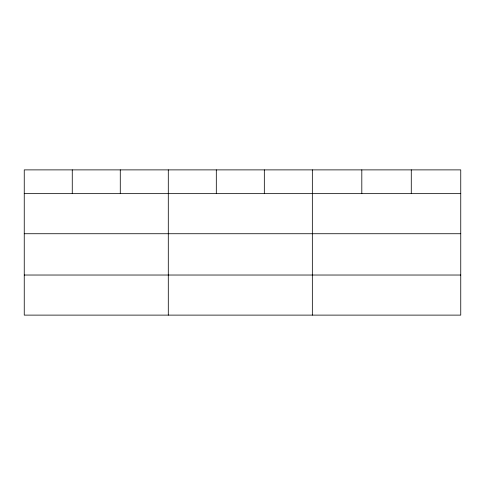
<?xml version="1.0" encoding="UTF-8"?>
<svg xmlns="http://www.w3.org/2000/svg" width="485" height="485" viewBox="0 0 485 485"><rect width="100%" height="100%" fill="white"/><g stroke="black" fill="none" stroke-linecap="round" stroke-linejoin="round"><path stroke-width="0.73" d="M460.75 233.734L460.75 169.883L24.25 169.883L24.25 315.117L460.75 315.117L460.75 233.734L24.25 233.734M24.25 193.648L460.75 193.648M24.25 275.031L460.75 275.031M411.28 169.883L411.28 193.648M361.81 169.883L361.81 193.648M312.34 169.883L312.34 315.117M264.325 169.883L264.325 193.648M216.31 169.883L216.31 193.648M168.295 169.883L168.295 315.117M120.28 169.883L120.28 193.648M72.265 169.883L72.265 193.648"/></g></svg>
